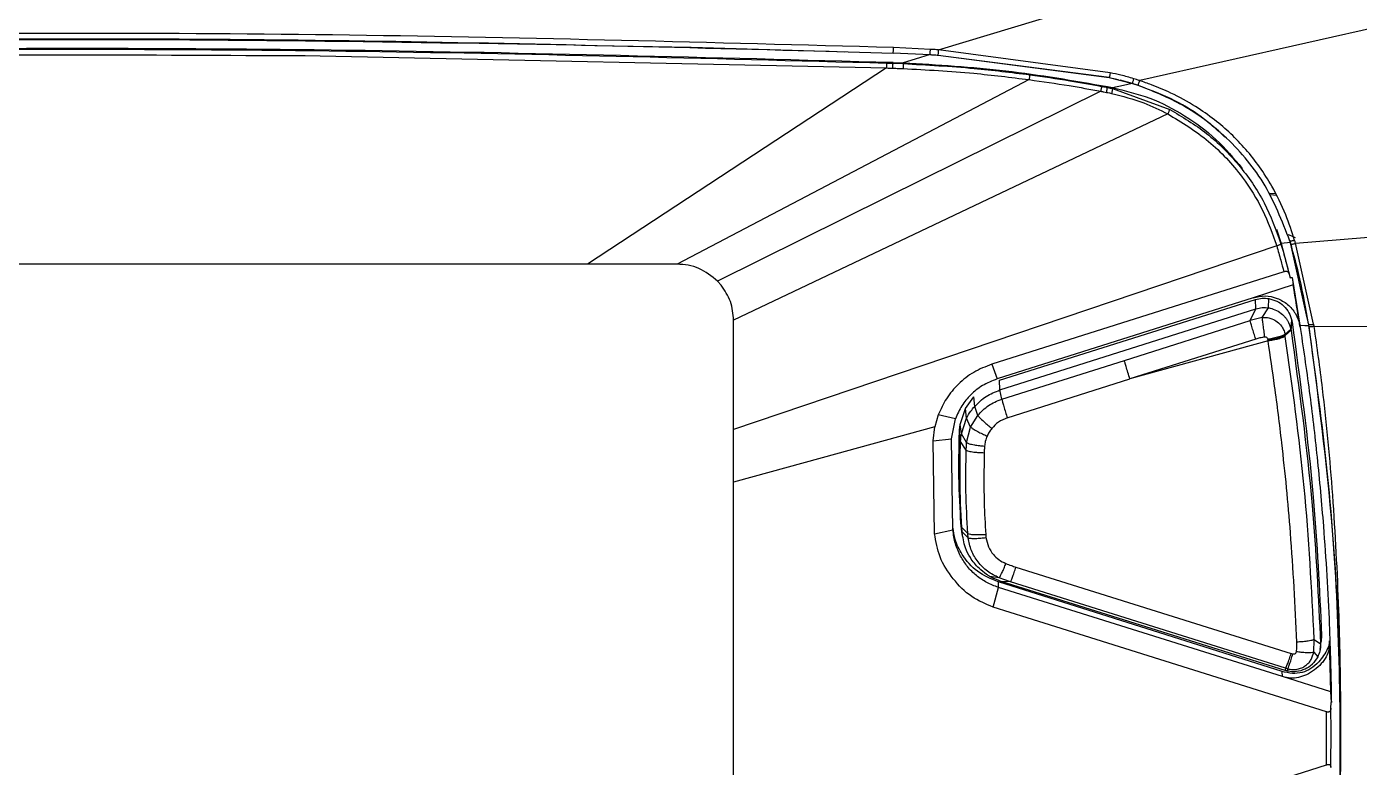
# Model space of a CAD drawing. Extents: x 398 to 508, y 623 to 782.
# Drawn here: x 452.965 to 455.909, y 646.609 to 648.245 of the extents above; entities that cross this region are included whole.
import ezdxf

# ---------------------------------------------------------------- set-up
doc = ezdxf.new("R2010")
doc.units = 0
doc.header["$MEASUREMENT"] = 0
doc.layers.add('GEOMETRY', color=2, linetype='Continuous', lineweight=25)

msp = doc.modelspace()

# ---------------------------------------------------------------- linework, layer by layer
at = {"layer": 'GEOMETRY'}
for p, q in [((454.9797, 648.1939), (455.842, 648.4547)), ((456.6013, 648.3907), (455.424, 648.126)), ((454.4332, 648.1999), (454.8796, 648.1867)), ((454.8796, 648.1867), (454.8796, 648.1874)), ((454.8796, 648.1873), (454.961, 648.1834)), ((454.9617, 648.1951), (454.8801, 648.199)), ((455.3589, 648.1433), (454.9797, 648.1939)), ((453.6133, 648.181), (454.8646, 648.154)), ((454.8649, 648.1648), (454.879, 648.1643)), ((454.879, 648.1664), (454.879, 648.1643)), ((454.879, 648.1664), (454.9018, 648.1656)), ((454.879, 648.1643), (454.9017, 648.1635)), ((454.961, 648.1827), (454.8796, 648.1867)), ((454.9018, 648.1656), (454.9017, 648.1635)), ((454.961, 648.1834), (454.979, 648.1823)), ((455.3564, 648.133), (454.9725, 648.182)), ((455.3565, 648.1322), (454.9789, 648.1816)), ((454.8646, 648.154), (454.2038, 647.7206)), ((455.1796, 648.1282), (454.402, 647.7206)), ((455.3771, 648.1277), (455.3565, 648.1322)), ((455.3567, 648.1328), (455.408, 648.12)), ((455.3526, 648.1129), (455.3525, 648.1109)), ((455.3526, 648.1129), (455.364, 648.1105)), ((455.364, 648.1105), (455.3639, 648.1085)), ((455.3639, 648.1085), (455.4904, 648.0626)), ((455.4077, 648.1195), (455.3806, 648.1269)), ((455.408, 648.12), (455.4206, 648.116)), ((455.4858, 648.0527), (454.527, 647.5968)), ((455.7116, 647.8775), (455.7239, 647.8766)), ((455.7133, 647.8743), (455.7257, 647.8733)), ((455.7682, 647.7668), (456.3302, 647.813)), ((455.7258, 647.7982), (455.7363, 647.7665)), ((455.7266, 647.7609), (454.527, 647.3553)), ((455.7568, 647.7682), (455.7363, 647.7665)), ((455.7363, 647.7665), (455.7363, 647.7664)), ((455.7363, 647.7665), (455.7566, 647.6906)), ((455.7568, 647.7682), (455.7554, 647.7728)), ((455.794, 647.6021), (455.7576, 647.7651)), ((455.808, 647.588), (455.7681, 647.7668)), ((454.2037, 647.7206), (451.9503, 647.7206)), ((454.402, 647.7206), (454.2037, 647.7206)), ((455.7421, 647.7041), (455.097, 647.4996)), ((455.7538, 647.6993), (455.7566, 647.6906)), ((455.7604, 647.6915), (455.7631, 647.6747)), ((455.7604, 647.6915), (455.7778, 647.5857)), ((454.4993, 647.6744), (454.4916, 647.6831)), ((455.7631, 647.6747), (455.6746, 647.6467)), ((455.6746, 647.6467), (455.1089, 647.4673)), ((455.1145, 647.4647), (455.68, 647.6426)), ((455.6807, 647.6222), (455.68, 647.6426)), ((455.7088, 647.6242), (455.7091, 647.6447)), ((455.1152, 647.4428), (455.6807, 647.6222)), ((455.6678, 647.5964), (455.6807, 647.6222)), ((455.6946, 647.6027), (455.6678, 647.5964)), ((455.6946, 647.6027), (455.7088, 647.6242)), ((455.7972, 647.5876), (455.794, 647.6021)), ((454.527, 647.3553), (454.527, 647.5968)), ((455.3901, 647.5083), (455.6678, 647.5964)), ((455.7449, 647.5655), (455.7577, 647.5775)), ((455.7454, 647.5629), (455.7582, 647.5747)), ((455.7577, 647.5775), (455.7599, 647.5961)), ((455.7577, 647.5775), (455.7582, 647.5747)), ((455.7582, 647.5747), (455.7604, 647.5932)), ((455.7969, 647.5889), (455.7972, 647.5876)), ((455.808, 647.588), (455.8088, 647.583)), ((455.8088, 647.583), (456.0459, 647.5844)), ((455.6802, 647.5553), (455.4024, 647.4672)), ((455.7077, 647.5511), (455.4024, 647.4672)), ((455.7074, 647.5528), (455.7071, 647.5547)), ((455.7074, 647.5528), (455.7077, 647.5511)), ((455.7449, 647.5655), (455.7454, 647.5629)), ((455.7456, 647.5612), (455.7454, 647.5629)), ((455.097, 647.4996), (455.1089, 647.4672)), ((455.1192, 647.4224), (455.3901, 647.5083)), ((455.1152, 647.4428), (455.1145, 647.4647)), ((455.1315, 647.3812), (455.4024, 647.4672)), ((455.0395, 647.4017), (455.0575, 647.428)), ((455.0594, 647.4067), (455.0575, 647.428)), ((455.1192, 647.4224), (455.1152, 647.4428)), ((455.0275, 647.3663), (455.0395, 647.4017)), ((455.0417, 647.3808), (455.0395, 647.4017)), ((455.0662, 647.3867), (455.0594, 647.4067)), ((454.9788, 647.3878), (454.9713, 647.3616)), ((455.0169, 647.3794), (454.9788, 647.3878)), ((455.0082, 647.3351), (455.0169, 647.3794)), ((455.03, 647.3461), (455.0275, 647.3663)), ((455.03, 647.3461), (455.0417, 647.3808)), ((455.0504, 647.3609), (455.0417, 647.3808)), ((455.0504, 647.3609), (455.0662, 647.3867)), ((454.527, 647.2394), (454.527, 647.3553)), ((454.9676, 647.3308), (454.9713, 647.3616)), ((454.9676, 647.3308), (455.0082, 647.3351)), ((455.0115, 647.1339), (455.0082, 647.3351)), ((455.0282, 647.3289), (455.0257, 647.3488)), ((455.0417, 647.3266), (455.03, 647.3461)), ((455.0417, 647.3266), (455.0504, 647.3609)), ((454.971, 647.1255), (454.9676, 647.3308)), ((455.0408, 647.3098), (455.0282, 647.3289)), ((454.527, 646.1162), (454.527, 647.2394)), ((455.0308, 647.1391), (455.0284, 647.1573)), ((454.971, 647.1254), (455.0115, 647.1339)), ((455.0314, 647.1296), (455.029, 647.1492)), ((455.0296, 647.1421), (455.0321, 647.1223)), ((455.0442, 647.1258), (455.0308, 647.1391)), ((455.0316, 647.1296), (455.0308, 647.1391)), ((455.0449, 647.1165), (455.0316, 647.1296)), ((455.0449, 647.1165), (455.0442, 647.1258)), ((455.1506, 647.0517), (455.7586, 646.861)), ((455.1132, 647.028), (455.0932, 647.031)), ((455.1118, 647.0066), (455.1119, 647.0188)), ((455.7383, 646.8213), (455.1119, 647.0188)), ((455.1383, 647.0191), (455.1132, 647.028)), ((455.1383, 647.0191), (455.1182, 647.02)), ((455.7453, 646.8234), (455.1182, 647.02)), ((455.7463, 646.8285), (455.1383, 647.0191)), ((455.0999, 646.9632), (455.1118, 647.0068)), ((455.7392, 646.8099), (455.1119, 647.0068)), ((455.1753, 646.9395), (455.0999, 646.9632)), ((455.8366, 646.7322), (455.1753, 646.9395)), ((455.8083, 646.8636), (455.8096, 646.8919)), ((455.8096, 646.8919), (455.8235, 646.8822)), ((455.8235, 646.8822), (455.8257, 646.9004)), ((455.8257, 646.9004), (455.8245, 646.8876)), ((455.8083, 646.8636), (455.8172, 646.8537)), ((455.8226, 646.8697), (455.8248, 646.8877)), ((455.8463, 646.7764), (455.8435, 646.8885)), ((455.7392, 646.8099), (455.7383, 646.8213)), ((455.8463, 646.7763), (455.7392, 646.8099)), ((455.7463, 646.8285), (455.7453, 646.8234)), ((455.7509, 646.8271), (455.7463, 646.8285)), ((455.7501, 646.8221), (455.7509, 646.8271)), ((455.8473, 646.7527), (455.8463, 646.7763)), ((455.8463, 646.7404), (455.8468, 646.7527)), ((455.1001, 646.3815), (455.8365, 646.6149))]:
    msp.add_line(p, q, dxfattribs=at)
at = {"layer": 'GEOMETRY', "flags": 128}
for points in [[(454.9609, 648.1835), (454.9278, 648.1735), (454.9018, 648.1656)], [(455.3378, 648.1026), (454.8639, 647.8677), (454.4916, 647.6831)], [(455.364, 648.1105), (455.3884, 648.116), (455.4076, 648.1203)], [(455.7684, 647.7791), (455.7549, 647.7844), (455.752, 647.7853)], [(455.7778, 647.5857), (455.7888, 647.5855), (455.7974, 647.5855)], [(454.9713, 647.3616), (454.7225, 647.2932), (454.527, 647.2394)]]:
    msp.add_lwpolyline(points, dxfattribs=at)
at = {"layer": 'GEOMETRY'}
msp.add_ellipse((449.8438, 646.6707), major_axis=(5.9661, 0.6738), ratio=0.990415, start_param=0.040735, end_param=0.056104, dxfattribs=at)
for points, knots in [([(454.8801, 648.199), (454.4794, 648.2099), (453.6782, 648.2318), (452.4758, 648.2318), (451.6746, 648.2099), (451.274, 648.199)], [0, 0, 0, 0, 0.333344, 0.666677, 1, 1, 1, 1]), ([(451.3798, 648.1898), (451.7452, 648.1996), (452.5111, 648.22), (453.6423, 648.22), (454.4075, 648.1996), (454.7722, 648.1899)], [0, 0, 0, 0, 0.323172, 0.677409, 1, 1, 1, 1]), ([(451.7064, 648.1996), (452.1608, 648.2083), (453.0698, 648.2258), (453.9787, 648.2085), (454.4332, 648.1999)], [0, 0, 0, 0, 0.5, 1, 1, 1, 1]), ([(451.275, 648.1665), (451.6763, 648.1773), (452.4761, 648.1988), (453.6779, 648.1988), (454.4777, 648.1773), (454.879, 648.1665)], [0, 0, 0, 0, 0.334098, 0.665902, 1, 1, 1, 1]), ([(451.2891, 648.1648), (451.6873, 648.1754), (452.4808, 648.1966), (453.6732, 648.1966), (454.4668, 648.1754), (454.8649, 648.1648)], [0, 0, 0, 0, 0.334092, 0.665908, 1, 1, 1, 1]), ([(454.8796, 648.1867), (454.8796, 648.1867), (454.8796, 648.1865), (454.8796, 648.187), (454.8797, 648.1881), (454.8797, 648.1898), (454.8798, 648.1919), (454.8799, 648.1943), (454.88, 648.1968), (454.88, 648.1983), (454.8801, 648.199)], [0, 0, 0, 0, 0.109995, 0.230867, 0.360486, 0.495331, 0.630911, 0.762591, 0.88648, 1, 1, 1, 1]), ([(454.961, 648.1827), (454.9609, 648.1827), (454.9609, 648.1827), (454.961, 648.1842), (454.9612, 648.1868), (454.9614, 648.1897), (454.9615, 648.1925), (454.9616, 648.1943), (454.9617, 648.1951)], [0, 0, 0, 0, 0.171436, 0.363084, 0.564321, 0.720264, 0.866923, 1, 1, 1, 1]), ([(454.9797, 648.1939), (454.9764, 648.1941), (454.9704, 648.1945), (454.9643, 648.1949), (454.9617, 648.1951)], [0, 0, 0, 0, 0.56, 1, 1, 1, 1]), ([(454.9789, 648.1816), (454.9789, 648.1816), (454.9789, 648.1815), (454.979, 648.1831), (454.9792, 648.1856), (454.9794, 648.1885), (454.9796, 648.1913), (454.9797, 648.1931), (454.9797, 648.1939)], [0, 0, 0, 0, 0.171496, 0.363173, 0.564403, 0.720322, 0.86695, 1, 1, 1, 1]), ([(451.5128, 648.1609), (451.8628, 648.1694), (452.5629, 648.1863), (453.2632, 648.1828), (453.6133, 648.181)], [0, 0, 0, 0, 0.499998, 1, 1, 1, 1]), ([(454.8649, 648.1648), (454.8649, 648.1644), (454.8649, 648.1636), (454.8648, 648.1606), (454.8647, 648.1572), (454.8646, 648.155), (454.8646, 648.154)], [0, 0, 0, 0, 0.2712125, 0.56216, 0.7887568, 1, 1, 1, 1]), ([(454.8787, 648.1535), (454.8787, 648.1549), (454.8788, 648.1577), (454.8789, 648.1611), (454.879, 648.1634), (454.879, 648.164), (454.879, 648.1643)], [0, 0, 0, 0, 0.2712442, 0.5621999, 0.7887834, 1, 1, 1, 1]), ([(454.9017, 648.1635), (454.9017, 648.1631), (454.9017, 648.1622), (454.9016, 648.1593), (454.9015, 648.1559), (454.9014, 648.1537), (454.9013, 648.1526)], [0, 0, 0, 0, 0.2713673, 0.5623686, 0.7889035, 1, 1, 1, 1]), ([(454.9017, 648.1635), (454.954, 648.1606), (455.0473, 648.1556), (455.1401, 648.1441), (455.1809, 648.139)], [0, 0, 0, 0, 0.559952, 1, 1, 1, 1]), ([(454.9018, 648.1656), (454.9774, 648.161), (455.1287, 648.1519), (455.2779, 648.1259), (455.3526, 648.1129)], [0, 0, 0, 0, 0.499923, 1, 1, 1, 1]), ([(454.9789, 648.1816), (454.9756, 648.1818), (454.9696, 648.1822), (454.9636, 648.1826), (454.961, 648.1827)], [0, 0, 0, 0, 0.560015, 1, 1, 1, 1]), ([(454.8646, 648.154), (454.8672, 648.1539), (454.8719, 648.1537), (454.8766, 648.1536), (454.8787, 648.1535)], [0, 0, 0, 0, 0.56, 1, 1, 1, 1]), ([(454.8787, 648.1535), (454.8829, 648.1533), (454.8905, 648.1531), (454.898, 648.1528), (454.9013, 648.1526)], [0, 0, 0, 0, 0.56, 1, 1, 1, 1]), ([(454.9013, 648.1526), (454.9534, 648.1498), (455.0465, 648.1448), (455.1389, 648.1333), (455.1796, 648.1282)], [0, 0, 0, 0, 0.559991, 1, 1, 1, 1]), ([(455.1809, 648.139), (455.1809, 648.1386), (455.1808, 648.1378), (455.1805, 648.1348), (455.18, 648.1314), (455.1797, 648.1293), (455.1796, 648.1282)], [0, 0, 0, 0, 0.271341, 0.56241, 0.788972, 1, 1, 1, 1]), ([(455.1796, 648.1282), (455.2092, 648.124), (455.2621, 648.1165), (455.3146, 648.1069), (455.3378, 648.1026)], [0, 0, 0, 0, 0.560002, 1, 1, 1, 1]), ([(455.1809, 648.139), (455.2106, 648.1348), (455.2637, 648.1272), (455.3164, 648.1176), (455.3396, 648.1134)], [0, 0, 0, 0, 0.559958, 1, 1, 1, 1]), ([(455.3589, 648.1433), (455.3587, 648.1422), (455.3582, 648.1401), (455.3576, 648.1369), (455.357, 648.1341), (455.3566, 648.1322), (455.3565, 648.1322), (455.3565, 648.1322)], [0, 0, 0, 0, 0.173523, 0.364984, 0.564778, 0.793713, 1, 1, 1, 1]), ([(455.4111, 648.1301), (455.4014, 648.133), (455.3842, 648.138), (455.3666, 648.1416), (455.3589, 648.1433)], [0, 0, 0, 0, 0.560014, 1, 1, 1, 1]), ([(455.4077, 648.1195), (455.4077, 648.1195), (455.4078, 648.1194), (455.4082, 648.1207), (455.4089, 648.1231), (455.41, 648.1264), (455.4108, 648.1289), (455.4111, 648.1301)], [0, 0, 0, 0, 0.1732451, 0.3643267, 0.5638619, 0.7929559, 1, 1, 1, 1]), ([(455.424, 648.126), (455.4216, 648.1268), (455.4173, 648.1282), (455.413, 648.1296), (455.4111, 648.1301)], [0, 0, 0, 0, 0.560029, 1, 1, 1, 1]), ([(455.3396, 648.1134), (455.3395, 648.113), (455.3395, 648.1122), (455.339, 648.1092), (455.3384, 648.1058), (455.338, 648.1037), (455.3378, 648.1026)], [0, 0, 0, 0, 0.271148, 0.562264, 0.788927, 1, 1, 1, 1]), ([(455.3378, 648.1026), (455.3402, 648.1022), (455.3445, 648.1013), (455.3488, 648.1005), (455.3507, 648.1001)], [0, 0, 0, 0, 0.560006, 1, 1, 1, 1]), ([(455.3396, 648.1134), (455.342, 648.1129), (455.3463, 648.1121), (455.3506, 648.1112), (455.3525, 648.1109)], [0, 0, 0, 0, 0.559997, 1, 1, 1, 1]), ([(455.3507, 648.1001), (455.3509, 648.1015), (455.3515, 648.1043), (455.3521, 648.1077), (455.3524, 648.11), (455.3525, 648.1106), (455.3525, 648.1109)], [0, 0, 0, 0, 0.27107, 0.562169, 0.788865, 1, 1, 1, 1]), ([(455.3507, 648.1001), (455.3528, 648.0997), (455.3565, 648.099), (455.3602, 648.0982), (455.3619, 648.0978)], [0, 0, 0, 0, 0.560002, 1, 1, 1, 1]), ([(455.3525, 648.1109), (455.3546, 648.1105), (455.3585, 648.1097), (455.3623, 648.1089), (455.3639, 648.1085)], [0, 0, 0, 0, 0.5568828, 1, 1, 1, 1]), ([(455.3639, 648.1085), (455.3639, 648.1081), (455.3638, 648.1073), (455.3632, 648.1044), (455.3626, 648.101), (455.3621, 648.0989), (455.3619, 648.0978)], [0, 0, 0, 0, 0.271445, 0.562665, 0.789209, 1, 1, 1, 1]), ([(455.364, 648.1105), (455.3917, 648.1038), (455.4476, 648.0903), (455.5245, 648.0503), (455.5947, 647.9987), (455.6317, 647.9543), (455.6503, 647.9322)], [0, 0, 0, 0, 0.246984, 0.497217, 0.748745, 1, 1, 1, 1]), ([(455.4203, 648.1154), (455.418, 648.1162), (455.4138, 648.1176), (455.4096, 648.1189), (455.4077, 648.1195)], [0, 0, 0, 0, 0.565432, 1, 1, 1, 1]), ([(455.6123, 648.0013), (455.5978, 648.0145), (455.564, 648.0453), (455.4999, 648.0856), (455.4478, 648.1049), (455.4202, 648.1151)], [0, 0, 0, 0, 0.261689, 0.610056, 1, 1, 1, 1]), ([(455.4203, 648.1154), (455.4203, 648.1154), (455.4204, 648.1154), (455.4208, 648.1167), (455.4216, 648.119), (455.4228, 648.1224), (455.4236, 648.1248), (455.424, 648.126)], [0, 0, 0, 0, 0.173653, 0.364946, 0.56446, 0.793301, 1, 1, 1, 1]), ([(455.7557, 647.7716), (455.7384, 647.8162), (455.7048, 647.9028), (455.6164, 648.0046), (455.5203, 648.0761), (455.4515, 648.1032), (455.4203, 648.1154)], [0, 0, 0, 0, 0.287049, 0.557918, 0.799645, 1, 1, 1, 1]), ([(455.7662, 647.7733), (455.76, 647.7923), (455.7466, 647.8335), (455.7199, 647.8878), (455.6896, 647.9356), (455.6591, 647.9744), (455.6258, 648.009), (455.5888, 648.0408), (455.5449, 648.0715), (455.498, 648.0971), (455.456, 648.1148), (455.4326, 648.123), (455.424, 648.126)], [0, 0, 0, 0, 0.117424, 0.254491, 0.353723, 0.449366, 0.543137, 0.634977, 0.734293, 0.855362, 0.946836, 1, 1, 1, 1]), ([(455.3619, 648.0978), (455.3858, 648.0916), (455.4287, 648.0806), (455.4683, 648.0613), (455.4858, 648.0527)], [0, 0, 0, 0, 0.5599321, 1, 1, 1, 1]), ([(455.4904, 648.0626), (455.4903, 648.0623), (455.4901, 648.0615), (455.4888, 648.0587), (455.4873, 648.0556), (455.4863, 648.0537), (455.4858, 648.0527)], [0, 0, 0, 0, 0.2712656, 0.5626014, 0.7892555, 1, 1, 1, 1]), ([(455.4858, 648.0527), (455.517, 648.0338), (455.5793, 647.9959), (455.648, 647.9204), (455.6981, 647.8414), (455.7171, 647.7877), (455.7266, 647.7609)], [0, 0, 0, 0, 0.279924, 0.559762, 0.779839, 1, 1, 1, 1]), ([(455.4904, 648.0626), (455.5183, 648.0459), (455.5748, 648.0122), (455.6451, 647.9411), (455.7021, 647.8587), (455.7247, 647.7962), (455.7359, 647.7653)], [0, 0, 0, 0, 0.2456, 0.496045, 0.750853, 1, 1, 1, 1]), ([(455.7359, 647.7653), (455.7358, 647.7651), (455.7356, 647.7648), (455.7345, 647.7641), (455.7337, 647.7637), (455.7332, 647.7635), (455.7331, 647.7634), (455.7331, 647.7634), (455.7322, 647.763), (455.7301, 647.7621), (455.7277, 647.7613), (455.7266, 647.7609)], [0, 0, 0, 0, 0.204659, 0.363012, 0.463013, 0.489773, 0.497278, 0.49956, 0.500863, 0.75966, 1, 1, 1, 1]), ([(455.7266, 647.7609), (455.7296, 647.7503), (455.7351, 647.7315), (455.74, 647.7125), (455.7421, 647.7041)], [0, 0, 0, 0, 0.559998, 1, 1, 1, 1]), ([(455.7363, 647.7664), (455.7362, 647.7662), (455.736, 647.7659), (455.7359, 647.7655), (455.7359, 647.7653)], [0, 0, 0, 0, 0.5929326, 1, 1, 1, 1]), ([(455.7359, 647.7653), (455.7395, 647.753), (455.7458, 647.7311), (455.7514, 647.709), (455.7538, 647.6993)], [0, 0, 0, 0, 0.561628, 1, 1, 1, 1]), ([(455.7662, 647.7733), (455.7653, 647.7731), (455.7634, 647.7725), (455.7606, 647.7718), (455.758, 647.7714), (455.7562, 647.7713), (455.7559, 647.7715), (455.7557, 647.7716)], [0, 0, 0, 0, 0.1760368, 0.3666471, 0.5638472, 0.7910953, 1, 1, 1, 1]), ([(455.7576, 647.7651), (455.7573, 647.7663), (455.7567, 647.7685), (455.756, 647.7706), (455.7557, 647.7716)], [0, 0, 0, 0, 0.56, 1, 1, 1, 1]), ([(455.7969, 647.5889), (455.7911, 647.622), (455.7804, 647.6824), (455.7646, 647.7417), (455.7568, 647.7682), (455.7568, 647.7682)], [0, 0, 0, 0, 0.54889, 0.999991, 1, 1, 1, 1]), ([(455.7576, 647.7651), (455.7578, 647.765), (455.758, 647.7648), (455.7594, 647.7648), (455.7617, 647.7651), (455.7648, 647.7658), (455.7671, 647.7664), (455.7682, 647.7668)], [0, 0, 0, 0, 0.176076, 0.366688, 0.563866, 0.791089, 1, 1, 1, 1]), ([(455.7682, 647.7668), (455.7678, 647.768), (455.7672, 647.7702), (455.7665, 647.7724), (455.7662, 647.7733)], [0, 0, 0, 0, 0.5599996, 1, 1, 1, 1]), ([(454.4916, 647.6831), (454.4785, 647.6937), (454.459, 647.7095), (454.4268, 647.7193), (454.4103, 647.7202), (454.402, 647.7206)], [0, 0, 0, 0, 0.503607, 0.750992, 1, 1, 1, 1]), ([(455.7421, 647.7041), (455.7428, 647.7043), (455.744, 647.7047), (455.7457, 647.7051), (455.747, 647.7054), (455.7485, 647.7052), (455.7501, 647.7045), (455.7524, 647.7028), (455.7532, 647.7007), (455.7538, 647.6993)], [0, 0, 0, 0, 0.112858, 0.210107, 0.288346, 0.346904, 0.493915, 0.651729, 1, 1, 1, 1]), ([(455.7566, 647.6906), (455.7573, 647.6908), (455.7586, 647.6911), (455.7598, 647.6914), (455.7604, 647.6915)], [0, 0, 0, 0, 0.560009, 1, 1, 1, 1]), ([(454.527, 647.5968), (454.5257, 647.611), (454.5232, 647.6392), (454.5072, 647.6627), (454.4993, 647.6744)], [0, 0, 0, 0, 0.50148, 1, 1, 1, 1]), ([(455.6746, 647.6466), (455.6834, 647.6485), (455.7011, 647.6523), (455.7281, 647.6465), (455.7516, 647.6328), (455.7696, 647.6116), (455.7762, 647.594), (455.7777, 647.5846), (455.7777, 647.5845)], [0, 0, 0, 0, 0.197048, 0.39398, 0.592171, 0.78796, 0.998947, 1, 1, 1, 1]), ([(455.68, 647.6426), (455.6848, 647.6438), (455.6944, 647.6462), (455.7042, 647.6452), (455.7091, 647.6447)], [0, 0, 0, 0, 0.500671, 1, 1, 1, 1]), ([(455.7091, 647.6447), (455.7152, 647.6431), (455.7274, 647.64), (455.7427, 647.6288), (455.7545, 647.614), (455.7581, 647.6021), (455.7599, 647.5961)], [0, 0, 0, 0, 0.249905, 0.499688, 0.749373, 1, 1, 1, 1]), ([(455.6807, 647.6222), (455.6853, 647.6233), (455.6946, 647.6257), (455.7041, 647.6247), (455.7088, 647.6242)], [0, 0, 0, 0, 0.501534, 1, 1, 1, 1]), ([(455.6946, 647.6027), (455.6986, 647.6029), (455.7059, 647.6032), (455.7173, 647.6001), (455.7282, 647.5941), (455.7367, 647.5854), (455.7424, 647.5756), (455.7441, 647.5691), (455.7449, 647.5655)], [0, 0, 0, 0, 0.172282, 0.315425, 0.509026, 0.704288, 0.839933, 1, 1, 1, 1]), ([(455.7003, 647.5598), (455.6997, 647.5642), (455.6985, 647.5734), (455.6968, 647.5864), (455.6953, 647.5971), (455.6949, 647.6009), (455.6946, 647.6027)], [0, 0, 0, 0, 0.242477, 0.499997, 0.757519, 1, 1, 1, 1]), ([(455.7088, 647.6242), (455.7098, 647.624), (455.7158, 647.6229), (455.7267, 647.619), (455.7375, 647.6116), (455.7439, 647.6051), (455.7475, 647.6005), (455.7532, 647.5923), (455.7557, 647.5839), (455.7577, 647.5775)], [0, 0, 0, 0, 0.041906, 0.252417, 0.476871, 0.584962, 0.634708, 0.720546, 1, 1, 1, 1]), ([(455.6802, 647.5553), (455.6788, 647.5595), (455.6761, 647.5681), (455.6723, 647.5805), (455.6693, 647.5908), (455.6683, 647.5946), (455.6678, 647.5964)], [0, 0, 0, 0, 0.242712, 0.500023, 0.757322, 1, 1, 1, 1]), ([(455.7582, 647.5747), (455.7759, 647.4459), (455.8075, 647.216), (455.8186, 646.9842), (455.8235, 646.8822)], [0, 0, 0, 0, 0.559995, 1, 1, 1, 1]), ([(455.7599, 647.5961), (455.76, 647.5955), (455.7602, 647.5946), (455.7603, 647.5936), (455.7604, 647.5932)], [0, 0, 0, 0, 0.56, 1, 1, 1, 1]), ([(455.7604, 647.5932), (455.7781, 647.4644), (455.8098, 647.2343), (455.8209, 647.0025), (455.8257, 646.9004)], [0, 0, 0, 0, 0.56, 1, 1, 1, 1]), ([(455.7779, 647.5833), (455.7779, 647.5834), (455.7778, 647.5839), (455.7778, 647.5843), (455.7777, 647.5845)], [0, 0, 0, 0, 0.444616, 1, 1, 1, 1]), ([(455.7778, 647.5857), (455.785, 647.5372), (455.7994, 647.4402), (455.8165, 647.2923), (455.8323, 647.1203), (455.8403, 646.9873), (455.8438, 646.8956), (455.8448, 646.867), (455.8456, 646.8385), (455.8463, 646.8099), (455.8469, 646.7813), (455.8471, 646.7622), (455.8473, 646.7526)], [0, 0, 0, 0, 0.175686, 0.351372, 0.534094, 0.794894, 0.829048, 0.863203, 0.897357, 0.931511, 0.965666, 1, 1, 1, 1]), ([(455.7972, 647.5876), (455.7974, 647.5875), (455.7977, 647.5873), (455.7991, 647.5871), (455.8005, 647.5871), (455.8023, 647.5872), (455.8047, 647.5875), (455.8067, 647.5878), (455.808, 647.588)], [0, 0, 0, 0, 0.238478, 0.367643, 0.499813, 0.63201, 0.761255, 1, 1, 1, 1]), ([(455.798, 647.5827), (455.7978, 647.5836), (455.7976, 647.5853), (455.7973, 647.5869), (455.7972, 647.5876)], [0, 0, 0, 0, 0.56, 1, 1, 1, 1]), ([(455.7973, 645.7769), (455.8022, 645.8098), (455.8268, 645.9741), (455.8547, 646.2481), (455.8695, 646.599), (455.8647, 646.9277), (455.8428, 647.2572), (455.8126, 647.476), (455.7974, 647.5855)], [0, 0, 0, 0, 0.054879, 0.274509, 0.454772, 0.635035, 0.817517, 1, 1, 1, 1]), ([(455.8088, 647.583), (455.8078, 647.5829), (455.8059, 647.5826), (455.803, 647.5823), (455.8004, 647.5822), (455.7985, 647.5823), (455.7981, 647.5826), (455.798, 647.5827)], [0, 0, 0, 0, 0.176074, 0.366659, 0.563806, 0.791029, 1, 1, 1, 1]), ([(455.8088, 647.583), (455.8151, 647.5375), (455.8324, 647.4137), (455.8515, 647.2048), (455.8638, 646.9707), (455.8683, 646.7483), (455.8672, 646.5332), (455.8591, 646.315), (455.8474, 646.148), (455.8381, 646.0425), (455.8336, 645.9955), (455.8289, 645.9495), (455.8241, 645.9044), (455.8191, 645.8604), (455.8139, 645.8169), (455.8104, 645.7881), (455.8085, 645.7736)], [0, 0, 0, 0, 0.076014, 0.206528, 0.346511, 0.463479, 0.574264, 0.701983, 0.824547, 0.851025, 0.877046, 0.902575, 0.927576, 0.952015, 0.975856, 1, 1, 1, 1]), ([(455.7003, 647.5598), (455.6967, 647.5592), (455.6898, 647.5581), (455.6832, 647.5562), (455.6802, 647.5553)], [0, 0, 0, 0, 0.53753, 1, 1, 1, 1]), ([(455.7071, 647.5547), (455.7069, 647.5554), (455.7064, 647.5569), (455.7047, 647.5586), (455.703, 647.5596), (455.7014, 647.5599), (455.7007, 647.5599), (455.7003, 647.5598)], [0, 0, 0, 0, 0.245682, 0.505375, 0.760873, 0.879921, 1, 1, 1, 1]), ([(455.7449, 647.5655), (455.7436, 647.5647), (455.7409, 647.5631), (455.7318, 647.5601), (455.7201, 647.5571), (455.7113, 647.5555), (455.7071, 647.5547)], [0, 0, 0, 0, 0.242882, 0.500003, 0.757123, 1, 1, 1, 1]), ([(455.7454, 647.563), (455.7438, 647.5621), (455.7407, 647.5603), (455.7304, 647.5573), (455.7188, 647.5547), (455.7111, 647.5535), (455.7074, 647.5528)], [0, 0, 0, 0, 0.27299, 0.56173, 0.78701, 1, 1, 1, 1]), ([(455.7456, 647.5612), (455.7441, 647.5603), (455.7409, 647.5585), (455.7307, 647.5555), (455.7191, 647.5529), (455.7114, 647.5517), (455.7077, 647.5511)], [0, 0, 0, 0, 0.27299, 0.56173, 0.78701, 1, 1, 1, 1]), ([(455.7712, 646.8861), (455.7672, 646.9666), (455.7599, 647.1135), (455.7412, 647.3019), (455.7237, 647.443), (455.7126, 647.5179), (455.7077, 647.551)], [0, 0, 0, 0, 0.36196, 0.660136, 0.849734, 1, 1, 1, 1]), ([(455.8096, 646.8919), (455.8038, 647.0039), (455.7921, 647.2279), (455.7611, 647.45), (455.7456, 647.5611)], [0, 0, 0, 0, 0.500001, 1, 1, 1, 1]), ([(455.097, 647.4996), (455.0834, 647.4943), (455.0565, 647.4838), (455.0228, 647.4569), (454.9958, 647.4249), (454.9844, 647.4), (454.9788, 647.3878)], [0, 0, 0, 0, 0.258025, 0.511623, 0.759853, 1, 1, 1, 1]), ([(455.4024, 647.4672), (455.4009, 647.4719), (455.3978, 647.4816), (455.394, 647.4943), (455.3913, 647.5035), (455.3905, 647.5068), (455.3901, 647.5083)], [0, 0, 0, 0, 0.272801, 0.561779, 0.787199, 1, 1, 1, 1]), ([(455.1089, 647.4672), (455.0978, 647.4628), (455.0764, 647.4543), (455.0503, 647.4331), (455.0296, 647.4083), (455.0211, 647.3891), (455.0169, 647.3794)], [0, 0, 0, 0, 0.2698914, 0.5209584, 0.7589327, 1, 1, 1, 1]), ([(455.0594, 647.4067), (455.0674, 647.4146), (455.0836, 647.4304), (455.1047, 647.4387), (455.1152, 647.4428)], [0, 0, 0, 0, 0.499956, 1, 1, 1, 1]), ([(455.0662, 647.3867), (455.0738, 647.3946), (455.0888, 647.4103), (455.109, 647.4184), (455.1192, 647.4224)], [0, 0, 0, 0, 0.499906, 1, 1, 1, 1]), ([(455.1192, 647.4224), (455.1196, 647.4206), (455.1206, 647.4168), (455.1236, 647.4065), (455.1274, 647.3941), (455.1302, 647.3854), (455.1315, 647.3812)], [0, 0, 0, 0, 0.24269, 0.500004, 0.757315, 1, 1, 1, 1]), ([(455.0417, 647.3808), (455.0445, 647.3859), (455.0497, 647.3951), (455.0564, 647.4031), (455.0594, 647.4067)], [0, 0, 0, 0, 0.559764, 1, 1, 1, 1]), ([(455.0257, 647.3488), (455.0259, 647.352), (455.0262, 647.3579), (455.0271, 647.3637), (455.0275, 647.3663)], [0, 0, 0, 0, 0.55973, 1, 1, 1, 1]), ([(455.0662, 647.3867), (455.0675, 647.3851), (455.0702, 647.3817), (455.0785, 647.3737), (455.0879, 647.3655), (455.0941, 647.3604), (455.0971, 647.358)], [0, 0, 0, 0, 0.272705, 0.561802, 0.787293, 1, 1, 1, 1]), ([(455.1315, 647.3812), (455.1247, 647.3785), (455.1115, 647.3732), (455.1018, 647.3629), (455.0971, 647.358)], [0, 0, 0, 0, 0.520042, 1, 1, 1, 1]), ([(455.0284, 647.1573), (455.0267, 647.193), (455.0235, 647.2568), (455.025, 647.3207), (455.0257, 647.3488)], [0, 0, 0, 0, 0.559995, 1, 1, 1, 1]), ([(455.0282, 647.3289), (455.0284, 647.3321), (455.0287, 647.3379), (455.0296, 647.3436), (455.03, 647.3461)], [0, 0, 0, 0, 0.559854, 1, 1, 1, 1]), ([(455.0504, 647.3609), (455.0519, 647.3596), (455.055, 647.357), (455.0649, 647.3515), (455.076, 647.3459), (455.0833, 647.3427), (455.0869, 647.3412)], [0, 0, 0, 0, 0.272667, 0.561812, 0.787332, 1, 1, 1, 1]), ([(455.0869, 647.3412), (455.0854, 647.3373), (455.0826, 647.3301), (455.0817, 647.3224), (455.0812, 647.3189)], [0, 0, 0, 0, 0.538824, 1, 1, 1, 1]), ([(455.0971, 647.358), (455.0951, 647.3552), (455.0911, 647.35), (455.0882, 647.344), (455.0869, 647.3412)], [0, 0, 0, 0, 0.522312, 1, 1, 1, 1]), ([(455.0308, 647.1391), (455.0291, 647.1745), (455.026, 647.2378), (455.0275, 647.3011), (455.0282, 647.3289)], [0, 0, 0, 0, 0.55999, 1, 1, 1, 1]), ([(455.0441, 647.1257), (455.0424, 647.1569), (455.0392, 647.2182), (455.0402, 647.2796), (455.0408, 647.3098)], [0, 0, 0, 0, 0.508177, 1, 1, 1, 1]), ([(455.0408, 647.3098), (455.0409, 647.3129), (455.0411, 647.3185), (455.0415, 647.3241), (455.0417, 647.3266)], [0, 0, 0, 0, 0.553722, 1, 1, 1, 1]), ([(455.0408, 647.3098), (455.0424, 647.3091), (455.0457, 647.3076), (455.0564, 647.3059), (455.0685, 647.3048), (455.0765, 647.3045), (455.0804, 647.3043)], [0, 0, 0, 0, 0.272671, 0.561815, 0.787333, 1, 1, 1, 1]), ([(455.0417, 647.3266), (455.0433, 647.3258), (455.0466, 647.3241), (455.0573, 647.3218), (455.0694, 647.32), (455.0774, 647.3193), (455.0812, 647.3189)], [0, 0, 0, 0, 0.27263, 0.561821, 0.787369, 1, 1, 1, 1]), ([(455.0804, 647.3043), (455.0799, 647.2675), (455.079, 647.2073), (455.0824, 647.1473), (455.0837, 647.1239)], [0, 0, 0, 0, 0.611747, 1, 1, 1, 1]), ([(455.0812, 647.3189), (455.081, 647.3162), (455.0807, 647.3113), (455.0805, 647.3065), (455.0804, 647.3043)], [0, 0, 0, 0, 0.566012, 1, 1, 1, 1]), ([(455.029, 647.1492), (455.0289, 647.1507), (455.0287, 647.1534), (455.0285, 647.1561), (455.0284, 647.1573)], [0, 0, 0, 0, 0.560189, 1, 1, 1, 1]), ([(455.112, 647.019), (455.0957, 647.0256), (455.0636, 647.0387), (455.0327, 647.075), (455.0157, 647.1095), (455.0126, 647.1306), (455.0113, 647.1397)], [0, 0, 0, 0, 0.312306, 0.615129, 0.834413, 1, 1, 1, 1]), ([(455.0283, 647.0756), (455.0239, 647.0849), (455.0152, 647.1034), (455.0127, 647.1237), (455.0115, 647.1339)], [0, 0, 0, 0, 0.500109, 1, 1, 1, 1]), ([(455.0932, 647.031), (455.0929, 647.0312), (455.0904, 647.0326), (455.0818, 647.038), (455.0663, 647.0505), (455.0502, 647.0704), (455.0363, 647.0975), (455.0333, 647.1176), (455.0314, 647.1296)], [0, 0, 0, 0, 0.007964, 0.071855, 0.250131, 0.49959, 0.700144, 1, 1, 1, 1]), ([(455.0999, 646.9632), (455.0836, 646.9701), (455.0497, 646.9844), (455.0108, 647.0251), (454.9799, 647.0719), (454.9738, 647.1081), (454.971, 647.1255)], [0, 0, 0, 0, 0.240187, 0.499274, 0.759709, 1, 1, 1, 1]), ([(455.0441, 647.1257), (455.0457, 647.1252), (455.049, 647.124), (455.0597, 647.1233), (455.0718, 647.1233), (455.0798, 647.1237), (455.0837, 647.1239)], [0, 0, 0, 0, 0.272671, 0.561811, 0.787329, 1, 1, 1, 1]), ([(455.045, 647.1165), (455.0466, 647.116), (455.0498, 647.1151), (455.0605, 647.1149), (455.0725, 647.1156), (455.0805, 647.1165), (455.0843, 647.1169)], [0, 0, 0, 0, 0.272654, 0.561812, 0.787341, 1, 1, 1, 1]), ([(455.1132, 647.028), (455.1044, 647.0324), (455.0868, 647.0411), (455.0661, 647.0623), (455.0508, 647.0877), (455.0469, 647.1069), (455.045, 647.1165)], [0, 0, 0, 0, 0.2495828, 0.4994006, 0.7494773, 1, 1, 1, 1]), ([(455.0837, 647.1239), (455.0838, 647.1226), (455.0839, 647.1203), (455.0842, 647.1179), (455.0843, 647.1169)], [0, 0, 0, 0, 0.559046, 1, 1, 1, 1]), ([(455.0843, 647.1169), (455.0858, 647.1099), (455.0887, 647.0964), (455.0995, 647.0801), (455.1127, 647.0673), (455.1231, 647.0622), (455.1286, 647.0595)], [0, 0, 0, 0, 0.2829437, 0.5445633, 0.7610644, 1, 1, 1, 1]), ([(455.1119, 647.0068), (455.1031, 647.0101), (455.0857, 647.0166), (455.0628, 647.0326), (455.0428, 647.052), (455.0331, 647.0678), (455.0283, 647.0756)], [0, 0, 0, 0, 0.250343, 0.500563, 0.750502, 1, 1, 1, 1]), ([(455.1132, 647.028), (455.1139, 647.0288), (455.1152, 647.0303), (455.1194, 647.0386), (455.1241, 647.0488), (455.1271, 647.056), (455.1286, 647.0595)], [0, 0, 0, 0, 0.272661, 0.56181, 0.787333, 1, 1, 1, 1]), ([(455.1286, 647.0595), (455.1325, 647.058), (455.1398, 647.0552), (455.1472, 647.0528), (455.1506, 647.0517)], [0, 0, 0, 0, 0.538241, 1, 1, 1, 1]), ([(455.1383, 647.0191), (455.1388, 647.0198), (455.1397, 647.0212), (455.1428, 647.0287), (455.1465, 647.0391), (455.1493, 647.0476), (455.1506, 647.0516)], [0, 0, 0, 0, 0.24301, 0.500471, 0.757675, 1, 1, 1, 1]), ([(455.1182, 647.02), (455.1134, 647.0217), (455.1047, 647.0247), (455.0967, 647.0291), (455.0932, 647.031)], [0, 0, 0, 0, 0.559731, 1, 1, 1, 1]), ([(455.8096, 646.8919), (455.8081, 646.8912), (455.8049, 646.8897), (455.7945, 646.8879), (455.7828, 646.8867), (455.775, 646.8863), (455.7712, 646.8861)], [0, 0, 0, 0, 0.272993, 0.561741, 0.78702, 1, 1, 1, 1]), ([(455.844, 646.8883), (455.8439, 646.8877), (455.8435, 646.882), (455.8369, 646.8654), (455.823, 646.8449), (455.8031, 646.8269), (455.7828, 646.8179), (455.7605, 646.8158), (455.746, 646.8195), (455.7383, 646.8215)], [0, 0, 0, 0, 0.012871, 0.122049, 0.37315, 0.535931, 0.684873, 0.834728, 1, 1, 1, 1]), ([(455.8435, 646.8885), (455.8433, 646.8824), (455.8429, 646.8703), (455.8363, 646.8531), (455.8253, 646.8375), (455.8103, 646.8242), (455.7934, 646.8136), (455.7754, 646.8073), (455.7569, 646.8057), (455.7451, 646.8085), (455.7392, 646.81)], [0, 0, 0, 0, 0.121941, 0.240759, 0.364646, 0.500883, 0.636765, 0.760286, 0.878654, 1, 1, 1, 1]), ([(455.7509, 646.8271), (455.7545, 646.8264), (455.7615, 646.8249), (455.7721, 646.8259), (455.7819, 646.8289), (455.7904, 646.8338), (455.7974, 646.8401), (455.8046, 646.8496), (455.8069, 646.8581), (455.8083, 646.8636)], [0, 0, 0, 0, 0.141723, 0.278609, 0.41078, 0.538335, 0.6611, 0.779107, 1, 1, 1, 1]), ([(455.7621, 646.86), (455.7631, 646.8599), (455.7651, 646.8596), (455.7676, 646.8609), (455.7695, 646.8626), (455.7699, 646.864), (455.7701, 646.8647)], [0, 0, 0, 0, 0.283729, 0.573665, 0.794002, 1, 1, 1, 1]), ([(455.7701, 646.8647), (455.7705, 646.8685), (455.7714, 646.8756), (455.7713, 646.8828), (455.7712, 646.8861)], [0, 0, 0, 0, 0.5369639, 1, 1, 1, 1]), ([(455.8083, 646.8636), (455.8068, 646.8631), (455.8037, 646.8622), (455.7931, 646.8623), (455.7814, 646.8632), (455.7738, 646.8642), (455.7701, 646.8647)], [0, 0, 0, 0, 0.282422, 0.573767, 0.795238, 1, 1, 1, 1]), ([(455.8235, 646.8822), (455.8233, 646.8767), (455.8229, 646.8668), (455.819, 646.8577), (455.8172, 646.8537)], [0, 0, 0, 0, 0.5591934, 1, 1, 1, 1]), ([(455.7463, 646.8285), (455.7468, 646.8291), (455.7477, 646.8306), (455.7508, 646.838), (455.7545, 646.8485), (455.7573, 646.8569), (455.7586, 646.861)], [0, 0, 0, 0, 0.2426575, 0.4999868, 0.7573232, 1, 1, 1, 1]), ([(455.8172, 646.8537), (455.8137, 646.848), (455.81, 646.842), (455.8004, 646.8329), (455.7892, 646.8253), (455.7744, 646.8211), (455.7611, 646.8203), (455.7545, 646.8214), (455.7501, 646.8221)], [0, 0, 0, 0, 0.249845, 0.265113, 0.499755, 0.749475, 0.835048, 1, 1, 1, 1]), ([(455.7509, 646.8271), (455.7514, 646.8278), (455.7522, 646.8292), (455.755, 646.8367), (455.7584, 646.8473), (455.7609, 646.8558), (455.7621, 646.86)], [0, 0, 0, 0, 0.242671, 0.500008, 0.75734, 1, 1, 1, 1]), ([(455.7586, 646.861), (455.7593, 646.8608), (455.7604, 646.8604), (455.7616, 646.8601), (455.7621, 646.86)], [0, 0, 0, 0, 0.559437, 1, 1, 1, 1]), ([(455.7501, 646.8221), (455.7492, 646.8223), (455.7476, 646.8227), (455.746, 646.8232), (455.7453, 646.8234)], [0, 0, 0, 0, 0.560301, 1, 1, 1, 1]), ([(455.8364, 646.6149), (455.8366, 646.6368), (455.8369, 646.6759), (455.8367, 646.715), (455.8366, 646.7322)], [0, 0, 0, 0, 0.560078, 1, 1, 1, 1]), ([(455.8463, 646.7404), (455.8462, 646.7388), (455.8461, 646.7365), (455.845, 646.734), (455.8439, 646.7327), (455.8425, 646.7319), (455.8407, 646.7315), (455.8387, 646.7316), (455.8373, 646.732), (455.8366, 646.7322)], [0, 0, 0, 0, 0.32317, 0.450878, 0.56163, 0.662701, 0.763482, 0.873441, 1, 1, 1, 1]), ([(455.8462, 646.6095), (455.8464, 646.6339), (455.8468, 646.6775), (455.8465, 646.7212), (455.8463, 646.7404)], [0, 0, 0, 0, 0.5599992, 1, 1, 1, 1]), ([(455.8365, 646.6149), (455.8372, 646.6152), (455.8386, 646.6156), (455.8406, 646.6158), (455.8424, 646.6157), (455.8438, 646.6151), (455.8449, 646.6142), (455.846, 646.6124), (455.8461, 646.6107), (455.8462, 646.6095)], [0, 0, 0, 0, 0.126596, 0.236565, 0.337336, 0.438383, 0.549112, 0.676807, 1, 1, 1, 1])]:
    msp.add_open_spline(points, degree=3, knots=knots, dxfattribs=at)
msp.add_open_spline([(455.7978, 645.7766), (455.8176, 645.9265), (455.8573, 646.2262), (455.8723, 646.6797), (455.8574, 647.1331), (455.8178, 647.4329), (455.798, 647.5827)], degree=3, dxfattribs=at)

doc.saveas('drawing.dxf')
